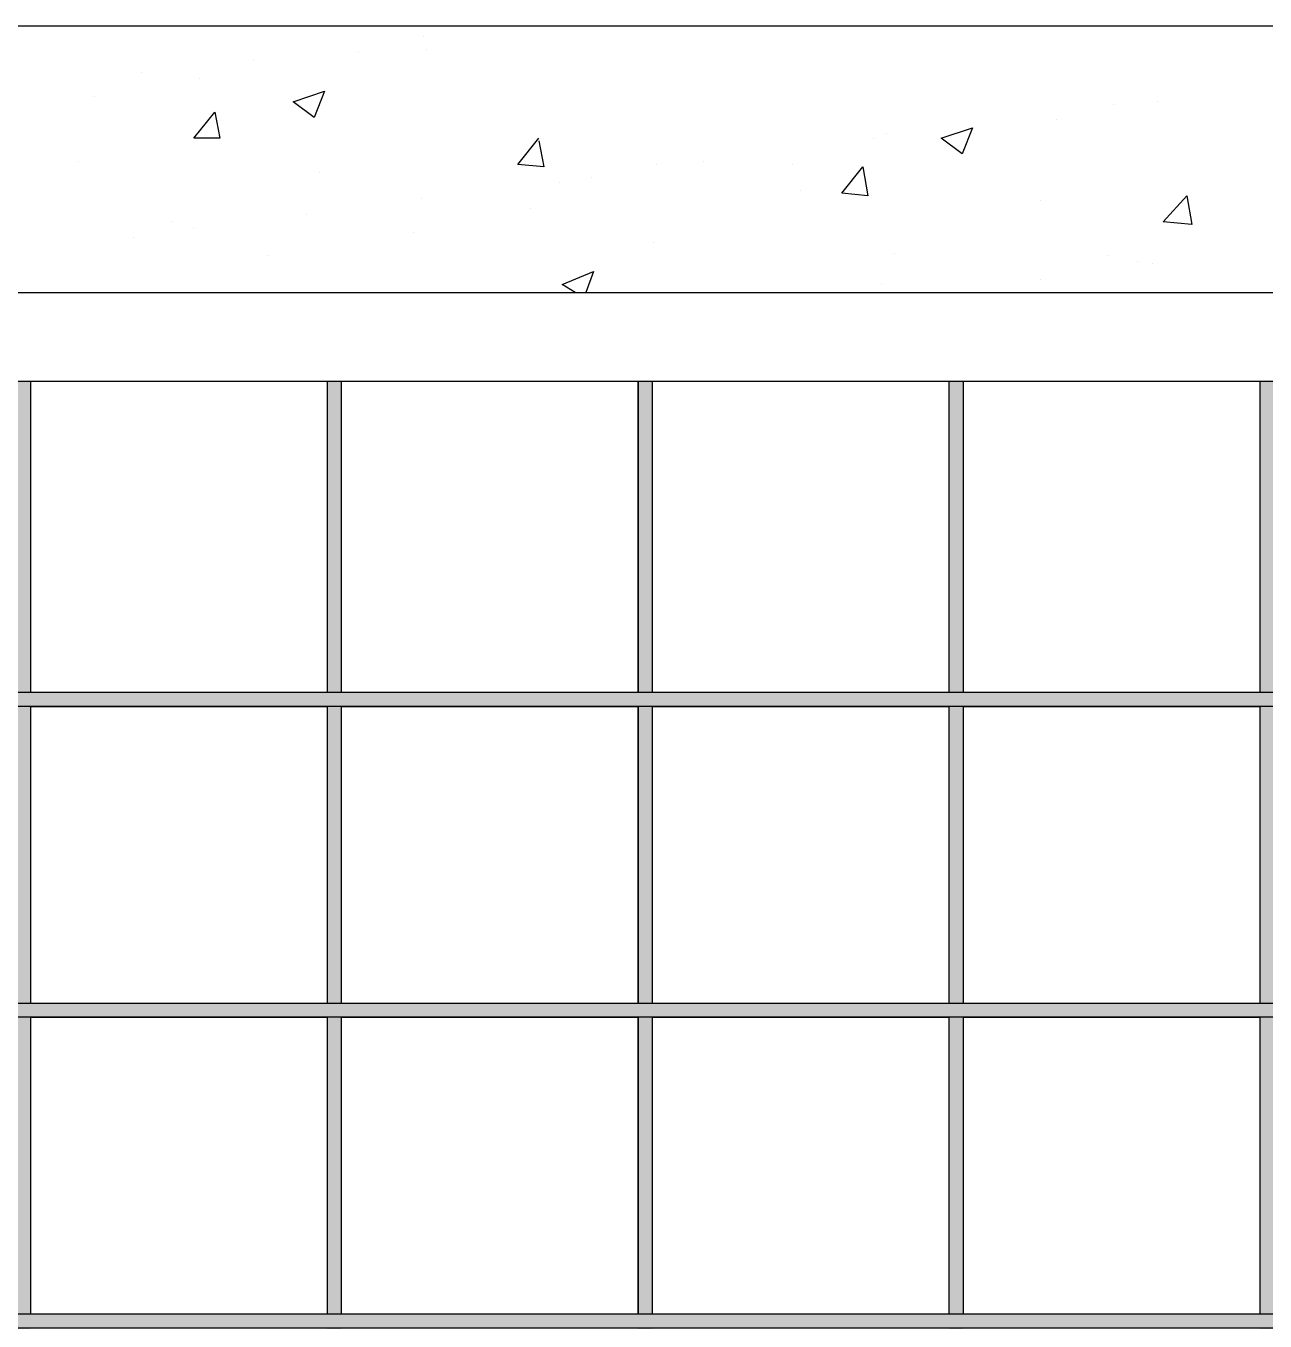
# Model space of a CAD drawing. Header units: inches. Extents: x 448145 to 618619, y -64863 to 148507.
# Drawn here: x 493297 to 494100, y 140670 to 141509 of the extents above; entities that cross this region are included whole.
import ezdxf

# ---------------------------------------------------------------- set-up
doc = ezdxf.new("R2010")
doc.units = ezdxf.units.IN
doc.header["$MEASUREMENT"] = 0

msp = doc.modelspace()

# ---------------------------------------------------------------- hatches: boundary and pattern name
h = msp.add_hatch(color=256)
h.dxf.hatch_style = 1
h.paths.add_polyline_path([(493100.11, 141278.992), (493090.91, 141278.992), (493090.91, 139150.713), (493100.11, 139150.713)])
h.paths.add_polyline_path([(493299.901, 141278.992), (493290.7, 141278.992), (493290.7, 139150.713), (493299.901, 139150.713)])
h.paths.add_polyline_path([(493501.385, 141278.992), (493492.184, 141278.992), (493492.184, 139150.713), (493501.385, 139150.713)])
h.paths.add_polyline_path([(493702.869, 140407.136, -1), (493684.468, 140407.136, -1)], flags=0)
h.paths.add_polyline_path([(493611.422, 140214.853, -1), (493593.021, 140214.853, -1)], flags=0)
h.paths.add_polyline_path([(493702.869, 140022.569, -1), (493684.468, 140022.569, -1)], flags=0)
edge = h.paths.add_edge_path()
edge.add_arc((493602.127, 140022.569), 9.2, 276.777392, 360)
edge.add_arc((493602.127, 140022.569), 9.2, 0, 173.222608)
edge.add_arc((493604.427, 140024.869), 11.5, 186.061176, 263.938824)
edge = h.paths.add_edge_path()
edge.add_arc((493602.127, 140407.136), 9.2, 186.777392, 360)
edge.add_arc((493602.127, 140407.136), 9.2, 0, 83.222608)
edge.add_arc((493604.427, 140404.836), 11.5, 96.061176, 173.938824)
h = msp.add_hatch(color=256)
h.dxf.hatch_style = 1
h.paths.add_polyline_path([(493702.869, 141278.992), (493693.668, 141278.992), (493693.668, 140473.057), (493702.869, 140473.057)])
h.paths.add_polyline_path([(494105.836, 141278.992), (494096.636, 141278.992), (494096.636, 139150.713), (494105.836, 139150.713)])
h.paths.add_polyline_path([(494307.32, 141278.992), (494298.12, 141278.992), (494298.12, 140412.935), (494307.32, 140423.171)])
h.paths.add_polyline_path([(493904.352, 141278.992), (493895.152, 141278.992), (493895.152, 139150.713), (493904.352, 139150.713)])
h = msp.add_hatch(color=256)
h.dxf.hatch_style = 1
h.paths.add_polyline_path([(494352.157, 140473.057), (492889.426, 140473.057), (492889.426, 140463.857), (494343.888, 140463.857)])
h.paths.add_polyline_path([(494499.604, 140674.541), (492889.426, 140674.541), (492889.426, 140665.34), (494499.604, 140665.34)])
h.paths.add_polyline_path([(494499.604, 140876.025), (492889.426, 140876.025), (492889.426, 140866.824), (494499.604, 140866.824)])
h.paths.add_polyline_path([(494499.604, 141077.509), (492889.426, 141077.509), (492889.426, 141068.308), (494499.604, 141068.308)])

# ---------------------------------------------------------------- linework, layer by layer
at = {"color": 7, "lineweight": 25}
for points in [[(492659.158, 141509.26), (494729.871, 141509.26), (494729.871, 138920.446), (492659.158, 138920.446)], [(493490.491, 141466.931), (493483.719, 141450), (493470.174, 141460.159)], [(493419.379, 141453.386), (493422.766, 141436.455), (493405.834, 141436.455)], [(493910.39, 141443.227), (493903.618, 141426.296), (493890.073, 141436.455)], [(493839.279, 141417.83), (493842.665, 141399.206), (493825.733, 141400.899)], [(494049.228, 141399.206), (494052.614, 141380.581), (494033.99, 141382.274)], [(492831.859, 141336.559), (494557.171, 141336.559), (494557.171, 139093.146), (492831.859, 139093.146)], [(492889.426, 141278.992), (494499.604, 141278.992), (494499.604, 139150.713), (492889.426, 139150.713)]]:
    msp.add_lwpolyline(points, close=True, dxfattribs=at)
for points in [[(493554.831, 141502.487), (493554.831, 141502.487)], [(493556.524, 141494.021), (493556.524, 141494.021)], [(493444.776, 141487.249), (493444.776, 141487.249)], [(493512.502, 141492.328), (493512.502, 141492.328)], [(493371.971, 141478.783), (493371.971, 141478.783)], [(493409.22, 141475.397), (493409.22, 141475.397)], [(493341.495, 141463.545), (493341.495, 141463.545)], [(494030.604, 141460.159), (494030.604, 141460.159)], [(494001.82, 141458.465), (494001.82, 141458.465)], [(493964.571, 141448.307), (493964.571, 141448.307)], [(493629.329, 141434.762), (493632.715, 141417.83), (493615.784, 141419.523), (493629.329, 141436.455)], [(493846.051, 141436.455), (493846.051, 141436.455)], [(493854.517, 141439.841), (493854.517, 141439.841)], [(493331.336, 141421.216), (493331.336, 141421.216)], [(493705.52, 141419.523), (493705.52, 141419.523)], [(493735.997, 141421.216), (493735.997, 141421.216)], [(493793.564, 141419.523), (493793.564, 141419.523)], [(493487.105, 141414.444), (493487.105, 141414.444)], [(493663.192, 141411.058), (493663.192, 141411.058)], [(493642.874, 141407.671), (493642.874, 141407.671)], [(493798.643, 141402.592), (493798.643, 141402.592)], [(493553.137, 141397.512), (493553.137, 141397.512)], [(493954.412, 141395.819), (493954.412, 141395.819)], [(493478.639, 141387.354), (493478.639, 141387.354)], [(493624.249, 141390.74), (493624.249, 141390.74)], [(493392.289, 141382.274), (493392.289, 141382.274)], [(493405.834, 141378.888), (493405.834, 141378.888)], [(493548.058, 141375.502), (493548.058, 141375.502)], [(493366.892, 141372.115), (493366.892, 141372.115)], [(493703.827, 141368.729), (493703.827, 141368.729)], [(493453.242, 141360.263), (493453.242, 141360.263)], [(493859.596, 141361.956), (493859.596, 141361.956)], [(493998.434, 141360.263), (493998.434, 141360.263)], [(493653.033, 141336.559), (493644.567, 141341.639), (493664.885, 141350.104), (493659.805, 141336.559)], [(494017.058, 141356.877), (494017.058, 141356.877)], [(494027.217, 141355.184), (494027.217, 141355.184)], [(493851.13, 141341.639), (493851.13, 141341.639)], [(493954.412, 141345.025), (493954.412, 141345.025)], [(493299.901, 141278.992), (493299.901, 141077.509)], [(493492.184, 141278.992), (493492.184, 141077.509)], [(493501.385, 141278.992), (493501.385, 141077.509)], [(493693.668, 141278.992), (493693.668, 141077.509)], [(493702.869, 141278.992), (493702.869, 141077.509)], [(493895.152, 141278.992), (493895.152, 141077.509)], [(493904.352, 141278.992), (493904.352, 141077.509)], [(494096.636, 141278.992), (494096.636, 141077.509)], [(493299.901, 141077.509), (493492.184, 141077.509)], [(493501.385, 141077.509), (493693.668, 141077.509)], [(493702.869, 141077.509), (493895.152, 141077.509)], [(493904.352, 141077.509), (494096.636, 141077.509)], [(493299.901, 141068.308), (493492.184, 141068.308)], [(493299.901, 141068.308), (493299.901, 140876.025)], [(493492.184, 141068.308), (493492.184, 140876.025)], [(493501.385, 141068.308), (493693.668, 141068.308)], [(493501.385, 141068.308), (493501.385, 140876.025)], [(493693.668, 141068.308), (493693.668, 140876.025)], [(493702.869, 141068.308), (493895.152, 141068.308)], [(493702.869, 141068.308), (493702.869, 140876.025)], [(493895.152, 141068.308), (493895.152, 140876.025)], [(493904.352, 141068.308), (494096.636, 141068.308)], [(493904.352, 141068.308), (493904.352, 140876.025)], [(494096.636, 141068.308), (494096.636, 140876.025)], [(493299.901, 140876.025), (493492.184, 140876.025)], [(493501.385, 140876.025), (493693.668, 140876.025)], [(493702.869, 140876.025), (493895.152, 140876.025)], [(493904.352, 140876.025), (494096.636, 140876.025)], [(493299.901, 140866.824), (493492.184, 140866.824)], [(493299.901, 140866.824), (493299.901, 140674.541)], [(493492.184, 140866.824), (493492.184, 140674.541)], [(493501.385, 140866.824), (493693.668, 140866.824)], [(493501.385, 140866.824), (493501.385, 140674.541)], [(493693.668, 140866.824), (493693.668, 140674.541)], [(493702.869, 140866.824), (493895.152, 140866.824)], [(493702.869, 140866.824), (493702.869, 140674.541)], [(493895.152, 140866.824), (493895.152, 140674.541)], [(493904.352, 140866.824), (494096.636, 140866.824)], [(493904.352, 140866.824), (493904.352, 140674.541)], [(494096.636, 140866.824), (494096.636, 140674.541)], [(493299.901, 140674.541), (493492.184, 140674.541)], [(493501.385, 140674.541), (493693.668, 140674.541)], [(493702.869, 140674.541), (493895.152, 140674.541)], [(493904.352, 140674.541), (494096.636, 140674.541)]]:
    msp.add_lwpolyline(points, dxfattribs=at)
for points in [[(493693.668, 141077.509), (493693.668, 141278.992), (493702.869, 141278.992), (493702.869, 141077.509)], [(493693.668, 140876.025), (493693.668, 141068.308)], [(493702.869, 141068.308), (493702.869, 140876.025)], [(493693.668, 140674.541), (493693.668, 140866.824)], [(493702.869, 140866.824), (493702.869, 140674.541)]]:
    msp.add_lwpolyline(points)
for points in [[(492889.426, 141077.509), (494499.604, 141077.509), (494499.604, 141068.308), (492889.426, 141068.308)], [(492889.426, 140876.025), (494499.604, 140876.025), (494499.604, 140866.824), (492889.426, 140866.824)], [(492889.426, 140674.541), (494499.604, 140674.541), (494499.604, 140665.34), (492889.426, 140665.34)]]:
    msp.add_lwpolyline(points, close=True)

doc.saveas('drawing.dxf')
